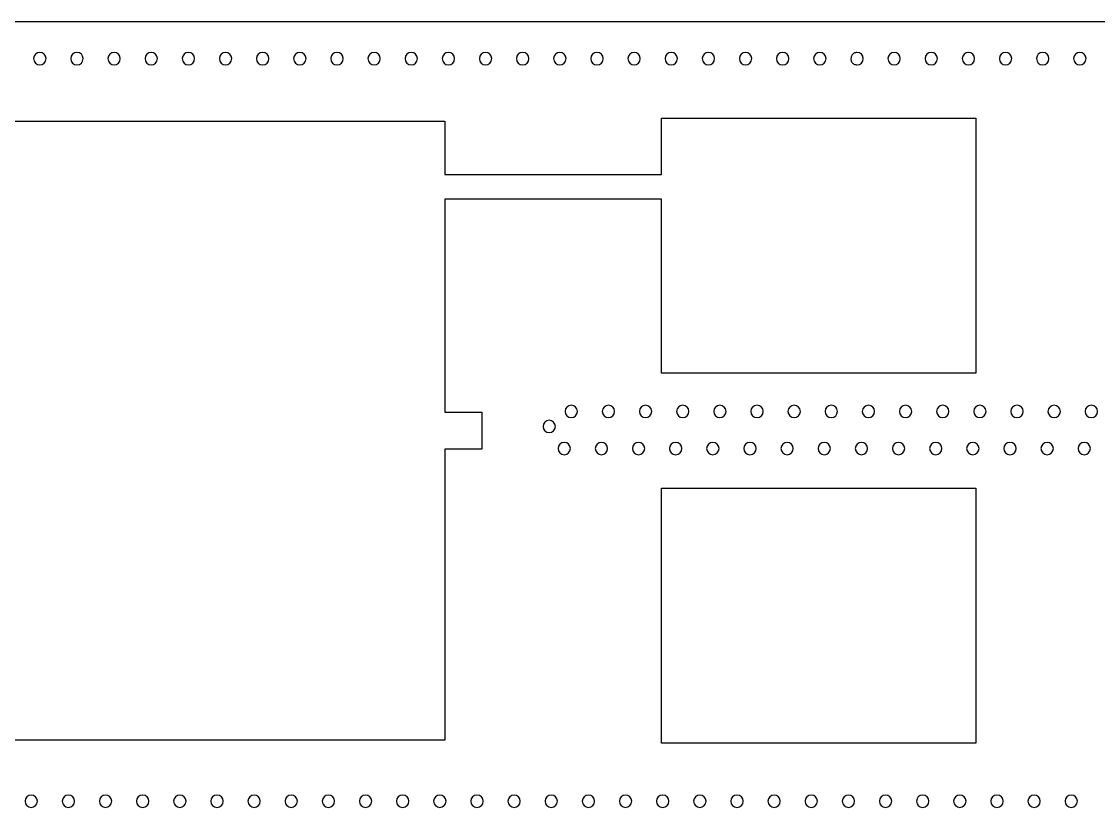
# Model space of a CAD drawing. Extents: x 112 to 502, y 72 to 270.
# Drawn here: x 204.9 to 291.9, y 206.5 to 270 of the extents above; entities that cross this region are included whole.
import ezdxf

# ---------------------------------------------------------------- set-up
doc = ezdxf.new("R2010")
doc.units = 0
doc.layers.add('braccio', color=7, linetype='CONTINUOUS')

msp = doc.modelspace()

# ---------------------------------------------------------------- linework, layer by layer
at = {"layer": 'braccio', "color": 5}
msp.add_line((112.035703, 270.033124), (502.035713, 270.033124), dxfattribs=at)
at = {"layer": 'braccio', "color": 1}
for p, q in [((206.852238, 267.032853), (206.852238, 267.032853)), ((209.852768, 267.032853), (209.852768, 267.032853)), ((212.853081, 267.032853), (212.853081, 267.032853)), ((215.853594, 267.032853), (215.853594, 267.032853)), ((218.853955, 267.032853), (218.853955, 267.032853)), ((221.854457, 267.032853), (221.854457, 267.032853)), ((224.854931, 267.032853), (224.854931, 267.032853)), ((227.855292, 267.032853), (227.855292, 267.032853)), ((230.855794, 267.032853), (230.855794, 267.032853)), ((233.856126, 267.032853), (233.856126, 267.032853)), ((236.856628, 267.032853), (236.856628, 267.032853)), ((239.856961, 267.032853), (239.856961, 267.032853)), ((242.857463, 267.032853), (242.857463, 267.032853)), ((245.857824, 267.032853), (245.857824, 267.032853)), ((248.858326, 267.032853), (248.858326, 267.032853)), ((251.858659, 267.032853), (251.858659, 267.032853)), ((254.859161, 267.032853), (254.859161, 267.032853)), ((257.859691, 267.032853), (257.859691, 267.032853)), ((260.860024, 267.032853), (260.860024, 267.032853)), ((263.8605, 267.032853), (263.8605, 267.032853)), ((266.860833, 267.032853), (266.860833, 267.032853)), ((269.861363, 267.032853), (269.861363, 267.032853)), ((275.862169, 267.032853), (275.862169, 267.032853)), ((278.8627, 267.032853), (278.8627, 267.032853)), ((281.863032, 267.032853), (281.863032, 267.032853)), ((284.863568, 267.032853), (284.863568, 267.032853)), ((287.863873, 267.032853), (287.863873, 267.032853)), ((290.864375, 267.032853), (290.864375, 267.032853)), ((249.78314, 238.528623), (249.78314, 238.528623)), ((252.78367, 238.528623), (252.78367, 238.528623)), ((255.784003, 238.528623), (255.784003, 238.528623)), ((258.784533, 238.528623), (258.784533, 238.528623)), ((261.785007, 238.528623), (261.785007, 238.528623)), ((264.785342, 238.528623), (264.785342, 238.528623)), ((267.785873, 238.528623), (267.785873, 238.528623)), ((270.786205, 238.528623), (270.786205, 238.528623)), ((273.786679, 238.528623), (273.786679, 238.528623)), ((276.787012, 238.528623), (276.787012, 238.528623)), ((279.787542, 238.528623), (279.787542, 238.528623)), ((282.78805, 238.528623), (282.78805, 238.528623)), ((285.788354, 238.528623), (285.788354, 238.528623)), ((288.788884, 238.528623), (288.788884, 238.528623)), ((291.789217, 238.528623), (291.789217, 238.528623)), ((247.999834, 237.311647), (247.999834, 237.311647)), ((249.216805, 235.528144), (249.216805, 235.528144)), ((252.217278, 235.528144), (252.217278, 235.528144)), ((255.217611, 235.528144), (255.217611, 235.528144)), ((258.218141, 235.528144), (258.218141, 235.528144)), ((261.218474, 235.528144), (261.218474, 235.528144)), ((264.218951, 235.528144), (264.218951, 235.528144)), ((267.219311, 235.528144), (267.219311, 235.528144)), ((270.219813, 235.528144), (270.219813, 235.528144)), ((273.220146, 235.528144), (273.220146, 235.528144)), ((276.220676, 235.528144), (276.220676, 235.528144)), ((279.220981, 235.528144), (279.220981, 235.528144)), ((282.221483, 235.528144), (282.221483, 235.528144)), ((285.222019, 235.528144), (285.222019, 235.528144)), ((288.222351, 235.528144), (288.222351, 235.528144)), ((291.222825, 235.528144), (291.222825, 235.528144)), ((206.160144, 207.024086), (206.160144, 207.024086)), ((209.160618, 207.024086), (209.160618, 207.024086)), ((212.160956, 207.024086), (212.160956, 207.024086)), ((215.161501, 207.024086), (215.161501, 207.024086)), ((218.161833, 207.024086), (218.161833, 207.024086)), ((221.162335, 207.024086), (221.162335, 207.024086)), ((224.16264, 207.024086), (224.16264, 207.024086)), ((227.16317, 207.024086), (227.16317, 207.024086)), ((230.163503, 207.024086), (230.163503, 207.024086)), ((233.164033, 207.024086), (233.164033, 207.024086)), ((236.164507, 207.024086), (236.164507, 207.024086)), ((239.164839, 207.024086), (239.164839, 207.024086)), ((242.16537, 207.024086), (242.16537, 207.024086)), ((245.165702, 207.024086), (245.165702, 207.024086)), ((248.166176, 207.024086), (248.166176, 207.024086)), ((251.166537, 207.024086), (251.166537, 207.024086)), ((254.167039, 207.024086), (254.167039, 207.024086)), ((257.167569, 207.024086), (257.167569, 207.024086)), ((260.167874, 207.024086), (260.167874, 207.024086)), ((263.168378, 207.024086), (263.168378, 207.024086)), ((266.168711, 207.024086), (266.168711, 207.024086)), ((269.169241, 207.024086), (269.169241, 207.024086)), ((272.169574, 207.024086), (272.169574, 207.024086)), ((275.170076, 207.024086), (275.170076, 207.024086)), ((278.170409, 207.024086), (278.170409, 207.024086)), ((281.170911, 207.024086), (281.170911, 207.024086)), ((284.171277, 207.024086), (284.171277, 207.024086)), ((287.171751, 207.024086), (287.171751, 207.024086)), ((290.172253, 207.024086), (290.172253, 207.024086))]:
    msp.add_line(p, q, dxfattribs=at)
at = {"layer": 'braccio', "color": 3}
for p, q in [((191.955984, 261.981586), (239.062844, 261.981637)), ((239.062844, 261.981637), (239.062901, 257.681205)), ((256.565307, 257.681135), (256.565335, 262.231686)), ((256.565335, 262.231686), (281.969007, 262.231756)), ((239.062901, 257.681205), (256.565307, 257.681135)), ((239.062957, 255.680885), (239.062901, 238.478345)), ((256.565335, 255.680865), (239.062957, 255.680885)), ((256.565392, 241.628865), (256.565335, 255.680865)), ((281.968979, 241.628865), (256.565392, 241.628865)), ((239.062901, 238.478345), (242.063262, 238.478351)), ((242.063262, 238.478351), (242.063205, 235.477905)), ((242.063205, 235.477905), (239.062872, 235.477835)), ((239.062872, 235.477835), (239.062901, 211.974766)), ((256.568976, 232.324594), (281.968979, 232.324594)), ((256.568976, 211.724596), (256.568976, 232.324594)), ((281.968979, 232.324594), (281.968979, 211.724596)), ((239.062901, 211.974766), (191.956049, 211.974681)), ((281.968979, 211.724596), (256.568976, 211.724596))]:
    msp.add_line(p, q, dxfattribs=at)
at = {"layer": 'braccio', "color": 1}
for points in [[(206.352352, 267.532739), (206.076127, 267.532739), (205.852113, 267.309078), (205.852113, 267.032853)], [(206.852238, 267.032853), (206.852238, 267.309078), (206.628224, 267.532739), (206.352352, 267.532739)], [(209.352882, 267.532739), (209.076304, 267.532739), (208.852643, 267.309078), (208.852643, 267.032853)], [(209.852768, 267.032853), (209.852768, 267.309078), (209.628754, 267.532739), (209.352882, 267.532739)], [(212.353195, 267.532739), (212.07697, 267.532739), (211.852956, 267.309078), (211.852956, 267.032853)], [(212.853081, 267.032853), (212.853081, 267.309078), (212.62942, 267.532739), (212.353195, 267.532739)], [(215.353694, 267.532739), (215.077116, 267.532739), (214.853455, 267.309078), (214.853455, 267.032853)], [(215.853594, 267.032853), (215.853594, 267.309078), (215.629566, 267.532739), (215.353694, 267.532739)], [(218.354055, 267.532739), (218.077844, 267.532739), (217.853816, 267.309078), (217.853816, 267.032853)], [(218.853955, 267.032853), (218.853955, 267.309078), (218.630294, 267.532739), (218.354055, 267.532739)], [(221.354557, 267.532739), (221.077979, 267.532739), (220.854318, 267.309078), (220.854318, 267.032853)], [(221.854457, 267.032853), (221.854457, 267.309078), (221.630429, 267.532739), (221.354557, 267.532739)], [(224.354692, 267.532739), (224.078481, 267.532739), (223.85482, 267.309078), (223.85482, 267.032853)], [(224.854931, 267.032853), (224.854931, 267.309078), (224.630931, 267.532739), (224.354692, 267.532739)], [(227.35542, 267.532739), (227.079181, 267.532739), (226.855181, 267.309078), (226.855181, 267.032853)], [(227.855292, 267.032853), (227.855292, 267.309078), (227.631292, 267.532739), (227.35542, 267.532739)], [(230.355922, 267.532739), (230.079344, 267.532739), (229.855683, 267.309078), (229.855683, 267.032853)], [(230.855794, 267.032853), (230.855794, 267.309078), (230.631794, 267.532739), (230.355922, 267.532739)], [(233.356254, 267.532739), (233.080015, 267.532739), (232.856016, 267.309078), (232.856016, 267.032853)], [(233.856126, 267.032853), (233.856126, 267.309078), (233.632127, 267.532739), (233.356254, 267.532739)], [(236.356756, 267.532739), (236.080179, 267.532739), (235.856518, 267.309078), (235.856518, 267.032853)], [(236.856628, 267.032853), (236.856628, 267.309078), (236.632629, 267.532739), (236.356756, 267.532739)], [(239.357089, 267.532739), (239.08085, 267.532739), (238.85685, 267.309078), (238.85685, 267.032853)], [(239.856961, 267.032853), (239.856961, 267.309078), (239.632961, 267.532739), (239.357089, 267.532739)], [(242.357591, 267.532739), (242.081013, 267.532739), (241.857324, 267.309078), (241.857324, 267.032853)], [(242.857463, 267.032853), (242.857463, 267.309078), (242.633435, 267.532739), (242.357591, 267.532739)], [(245.357952, 267.532739), (245.081713, 267.532739), (244.857713, 267.309078), (244.857713, 267.032853)], [(245.857824, 267.032853), (245.857824, 267.309078), (245.634163, 267.532739), (245.357952, 267.532739)], [(248.358454, 267.532739), (248.082215, 267.532739), (247.858215, 267.309078), (247.858215, 267.032853)], [(248.858326, 267.032853), (248.858326, 267.309078), (248.634326, 267.532739), (248.358454, 267.532739)], [(251.358787, 267.532739), (251.082548, 267.532739), (250.858548, 267.309078), (250.858548, 267.032853)], [(251.858659, 267.032853), (251.858659, 267.309078), (251.634998, 267.532739), (251.358787, 267.532739)], [(254.359289, 267.532739), (254.08305, 267.532739), (253.85905, 267.309078), (253.85905, 267.032853)], [(254.859161, 267.032853), (254.859161, 267.309078), (254.635161, 267.532739), (254.359289, 267.532739)], [(257.359452, 267.532739), (257.083241, 267.532739), (256.85958, 267.309078), (256.85958, 267.032853)], [(257.859691, 267.032853), (257.859691, 267.309078), (257.635691, 267.532739), (257.359452, 267.532739)], [(260.360152, 267.532739), (260.083912, 267.532739), (259.859913, 267.309078), (259.859913, 267.032853)], [(260.860024, 267.032853), (260.860024, 267.309078), (260.636024, 267.532739), (260.360152, 267.532739)], [(263.360628, 267.532739), (263.08405, 267.532739), (262.860389, 267.309078), (262.860389, 267.032853)], [(263.8605, 267.032853), (263.8605, 267.309078), (263.6365, 267.532739), (263.360628, 267.532739)], [(266.360961, 267.532739), (266.084722, 267.532739), (265.860722, 267.309078), (265.860722, 267.032853)], [(266.860833, 267.032853), (266.860833, 267.309078), (266.637172, 267.532739), (266.360961, 267.532739)], [(269.361463, 267.532739), (269.084885, 267.532739), (268.861224, 267.309078), (268.861224, 267.032853)], [(269.861363, 267.032853), (269.861363, 267.309078), (269.637335, 267.532739), (269.361463, 267.532739)], [(272.11756, 267.469169), (271.876627, 267.334407), (271.790521, 267.029607), (271.925282, 266.78866)], [(272.361626, 267.532739), (272.291071, 267.536606), (272.177476, 267.507), (272.117504, 267.469239)], [(272.861526, 267.032853), (272.861526, 267.309078), (272.637865, 267.532739), (272.361626, 267.532739)], [(275.362269, 267.532739), (275.085691, 267.532739), (274.86203, 267.309078), (274.86203, 267.032853)], [(275.862169, 267.032853), (275.862169, 267.309078), (275.638141, 267.532739), (275.362269, 267.532739)], [(278.362461, 267.532739), (278.08625, 267.532739), (277.862589, 267.309078), (277.862589, 267.032853)], [(278.8627, 267.032853), (278.8627, 267.309078), (278.6387, 267.532739), (278.362461, 267.532739)], [(281.36316, 267.532739), (281.086921, 267.532739), (280.862921, 267.309078), (280.862921, 267.032853)], [(281.863032, 267.032853), (281.863032, 267.309078), (281.639033, 267.532739), (281.36316, 267.532739)], [(284.363696, 267.532739), (284.087118, 267.532739), (283.863457, 267.309078), (283.863457, 267.032853)], [(284.863568, 267.032853), (284.863568, 267.309078), (284.639568, 267.532739), (284.363696, 267.532739)], [(287.364001, 267.532739), (287.087762, 267.532739), (286.863762, 267.309078), (286.863762, 267.032853)], [(287.863873, 267.032853), (287.863873, 267.309078), (287.639873, 267.532739), (287.364001, 267.532739)], [(290.364503, 267.532739), (290.087925, 267.532739), (289.864264, 267.309078), (289.864264, 267.032853)], [(290.864375, 267.032853), (290.864375, 267.309078), (290.640375, 267.532739), (290.364503, 267.532739)], [(205.852113, 267.032853), (205.852113, 266.756628), (206.076127, 266.532614), (206.352352, 266.532614)], [(206.352352, 266.532614), (206.628224, 266.532614), (206.852238, 266.756628), (206.852238, 267.032853)], [(208.852643, 267.032853), (208.852643, 266.756628), (209.076304, 266.532614), (209.352882, 266.532614)], [(209.352882, 266.532614), (209.628754, 266.532614), (209.852768, 266.756628), (209.852768, 267.032853)], [(211.852956, 267.032853), (211.852956, 266.756628), (212.07697, 266.532614), (212.353195, 266.532614)], [(212.353195, 266.532614), (212.62942, 266.532614), (212.853081, 266.756628), (212.853081, 267.032853)], [(214.853455, 267.032853), (214.853455, 266.756628), (215.077116, 266.532614), (215.353694, 266.532614)], [(215.353694, 266.532614), (215.629566, 266.532614), (215.853594, 266.756628), (215.853594, 267.032853)], [(217.853816, 267.032853), (217.853816, 266.756628), (218.077844, 266.532614), (218.354055, 266.532614)], [(218.354055, 266.532614), (218.630294, 266.532614), (218.853955, 266.756628), (218.853955, 267.032853)], [(220.854318, 267.032853), (220.854318, 266.756628), (221.077979, 266.532614), (221.354557, 266.532614)], [(221.354557, 266.532614), (221.630429, 266.532614), (221.854457, 266.756628), (221.854457, 267.032853)], [(223.85482, 267.032853), (223.85482, 266.756628), (224.078481, 266.532614), (224.354692, 266.532614)], [(224.354692, 266.532614), (224.630931, 266.532614), (224.854931, 266.756628), (224.854931, 267.032853)], [(226.855181, 267.032853), (226.855181, 266.756628), (227.079181, 266.532614), (227.35542, 266.532614)], [(227.35542, 266.532614), (227.631292, 266.532614), (227.855292, 266.756628), (227.855292, 267.032853)], [(229.855683, 267.032853), (229.855683, 266.756628), (230.079344, 266.532614), (230.355922, 266.532614)], [(230.355922, 266.532614), (230.631794, 266.532614), (230.855794, 266.756628), (230.855794, 267.032853)], [(232.856016, 267.032853), (232.856016, 266.756628), (233.080015, 266.532614), (233.356254, 266.532614)], [(233.356254, 266.532614), (233.632127, 266.532614), (233.856126, 266.756628), (233.856126, 267.032853)], [(235.856518, 267.032853), (235.856518, 266.756628), (236.080179, 266.532614), (236.356756, 266.532614)], [(236.356756, 266.532614), (236.632629, 266.532614), (236.856628, 266.756628), (236.856628, 267.032853)], [(238.85685, 267.032853), (238.85685, 266.756628), (239.08085, 266.532614), (239.357089, 266.532614)], [(239.357089, 266.532614), (239.632961, 266.532614), (239.856961, 266.756628), (239.856961, 267.032853)], [(241.857324, 267.032853), (241.857324, 266.756628), (242.081013, 266.532614), (242.357591, 266.532614)], [(242.357591, 266.532614), (242.633435, 266.532614), (242.857463, 266.756628), (242.857463, 267.032853)], [(244.857713, 267.032853), (244.857713, 266.756628), (245.081713, 266.532614), (245.357952, 266.532614)], [(245.357952, 266.532614), (245.634163, 266.532614), (245.857824, 266.756628), (245.857824, 267.032853)], [(247.858215, 267.032853), (247.858215, 266.756628), (248.082215, 266.532614), (248.358454, 266.532614)], [(248.358454, 266.532614), (248.634326, 266.532614), (248.858326, 266.756628), (248.858326, 267.032853)], [(250.858548, 267.032853), (250.858548, 266.756628), (251.082548, 266.532614), (251.358787, 266.532614)], [(251.358787, 266.532614), (251.634998, 266.532614), (251.858659, 266.756628), (251.858659, 267.032853)], [(253.85905, 267.032853), (253.85905, 266.756628), (254.08305, 266.532614), (254.359289, 266.532614)], [(254.359289, 266.532614), (254.635161, 266.532614), (254.859161, 266.756628), (254.859161, 267.032853)], [(256.85958, 267.032853), (256.85958, 266.756628), (257.083241, 266.532614), (257.359452, 266.532614)], [(257.359452, 266.532614), (257.635691, 266.532614), (257.859691, 266.756628), (257.859691, 267.032853)], [(259.859913, 267.032853), (259.859913, 266.756628), (260.083912, 266.532614), (260.360152, 266.532614)], [(260.360152, 266.532614), (260.636024, 266.532614), (260.860024, 266.756628), (260.860024, 267.032853)], [(262.860389, 267.032853), (262.860389, 266.756628), (263.08405, 266.532614), (263.360628, 266.532614)], [(263.360628, 266.532614), (263.6365, 266.532614), (263.8605, 266.756628), (263.8605, 267.032853)], [(265.860722, 267.032853), (265.860722, 266.756628), (266.084722, 266.532614), (266.360961, 266.532614)], [(266.360961, 266.532614), (266.637172, 266.532614), (266.860833, 266.756628), (266.860833, 267.032853)], [(268.861224, 267.032853), (268.861224, 266.756628), (269.084885, 266.532614), (269.361463, 266.532614)], [(269.361463, 266.532614), (269.637335, 266.532614), (269.861363, 266.756628), (269.861363, 267.032853)], [(271.925282, 266.78866), (271.959177, 266.719516), (272.048077, 266.630263), (272.11756, 266.596396)], [(272.11756, 266.59636), (272.177194, 266.558612), (272.291127, 266.528979), (272.361683, 266.532507)], [(272.361626, 266.532614), (272.637865, 266.532614), (272.861526, 266.756628), (272.861526, 267.032853)], [(274.86203, 267.032853), (274.86203, 266.756628), (275.085691, 266.532614), (275.362269, 266.532614)], [(275.362269, 266.532614), (275.638141, 266.532614), (275.862169, 266.756628), (275.862169, 267.032853)], [(277.862589, 267.032853), (277.862589, 266.756628), (278.08625, 266.532614), (278.362461, 266.532614)], [(278.362461, 266.532614), (278.6387, 266.532614), (278.8627, 266.756628), (278.8627, 267.032853)], [(280.862921, 267.032853), (280.862921, 266.756628), (281.086921, 266.532614), (281.36316, 266.532614)], [(281.36316, 266.532614), (281.639033, 266.532614), (281.863032, 266.756628), (281.863032, 267.032853)], [(283.863457, 267.032853), (283.863457, 266.756628), (284.087118, 266.532614), (284.363696, 266.532614)], [(284.363696, 266.532614), (284.639568, 266.532614), (284.863568, 266.756628), (284.863568, 267.032853)], [(286.863762, 267.032853), (286.863762, 266.756628), (287.087762, 266.532614), (287.364001, 266.532614)], [(287.364001, 266.532614), (287.639873, 266.532614), (287.863873, 266.756628), (287.863873, 267.032853)], [(289.864264, 267.032853), (289.864264, 266.756628), (290.087925, 266.532614), (290.364503, 266.532614)], [(290.364503, 266.532614), (290.640375, 266.532614), (290.864375, 266.756628), (290.864375, 267.032853)], [(249.283268, 239.028509), (249.007029, 239.028509), (248.783029, 238.804848), (248.783029, 238.528623)], [(248.783029, 238.528623), (248.783029, 238.252398), (249.007029, 238.028737), (249.283268, 238.028737)], [(249.78314, 238.528623), (249.78314, 238.804848), (249.559479, 239.028509), (249.283268, 239.028509)], [(249.283268, 238.028737), (249.559479, 238.028737), (249.78314, 238.252398), (249.78314, 238.528623)], [(252.283798, 239.028509), (252.007559, 239.028509), (251.783559, 238.804848), (251.783559, 238.528623)], [(251.783559, 238.528623), (251.783559, 238.252398), (252.007559, 238.028737), (252.283798, 238.028737)], [(252.78367, 238.528623), (252.78367, 238.804848), (252.55967, 239.028509), (252.283798, 239.028509)], [(252.283798, 238.028737), (252.55967, 238.028737), (252.78367, 238.252398), (252.78367, 238.528623)], [(255.284103, 239.028509), (255.007892, 239.028509), (254.783864, 238.804848), (254.783864, 238.528623)], [(254.783864, 238.528623), (254.783864, 238.252398), (255.007892, 238.028737), (255.284103, 238.028737)], [(255.784003, 238.528623), (255.784003, 238.804848), (255.560342, 239.028509), (255.284103, 239.028509)], [(255.284103, 238.028737), (255.560342, 238.028737), (255.784003, 238.252398), (255.784003, 238.528623)], [(258.284661, 239.028509), (258.008422, 239.028509), (257.784422, 238.804848), (257.784422, 238.528623)], [(257.784422, 238.528623), (257.784422, 238.252398), (258.008422, 238.028737), (258.284661, 238.028737)], [(258.784533, 238.528623), (258.784533, 238.804848), (258.560533, 239.028509), (258.284661, 239.028509)], [(258.284661, 238.028737), (258.560533, 238.028737), (258.784533, 238.252398), (258.784533, 238.528623)], [(261.284768, 239.028509), (261.008557, 239.028509), (260.784896, 238.804848), (260.784896, 238.528623)], [(260.784896, 238.528623), (260.784896, 238.252398), (261.008557, 238.028737), (261.284768, 238.028737)], [(261.785007, 238.528623), (261.785007, 238.804848), (261.561007, 239.028509), (261.284768, 239.028509)], [(261.284768, 238.028737), (261.561007, 238.028737), (261.785007, 238.252398), (261.785007, 238.528623)], [(264.28547, 239.028509), (264.009231, 239.028509), (263.785231, 238.804848), (263.785231, 238.528623)], [(263.785231, 238.528623), (263.785231, 238.252398), (264.009231, 238.028737), (264.28547, 238.028737)], [(264.785342, 238.528623), (264.785342, 238.804848), (264.561343, 239.028509), (264.28547, 239.028509)], [(264.28547, 238.028737), (264.561343, 238.028737), (264.785342, 238.252398), (264.785342, 238.528623)], [(267.285972, 239.028509), (267.009395, 239.028509), (266.785733, 238.804848), (266.785733, 238.528623)], [(266.785733, 238.528623), (266.785733, 238.252398), (267.009395, 238.028737), (267.285972, 238.028737)], [(267.785873, 238.528623), (267.785873, 238.804848), (267.561845, 239.028509), (267.285972, 239.028509)], [(267.285972, 238.028737), (267.561845, 238.028737), (267.785873, 238.252398), (267.785873, 238.528623)], [(270.286333, 239.028509), (270.010094, 239.028509), (269.786094, 238.804848), (269.786094, 238.528623)], [(269.786094, 238.528623), (269.786094, 238.252398), (270.010094, 238.028737), (270.286333, 238.028737)], [(270.786205, 238.528623), (270.786205, 238.804848), (270.562544, 239.028509), (270.286333, 239.028509)], [(270.286333, 238.028737), (270.562544, 238.028737), (270.786205, 238.252398), (270.786205, 238.528623)], [(273.286807, 239.028509), (273.010229, 239.028509), (272.786568, 238.804848), (272.786568, 238.528623)], [(272.786568, 238.528623), (272.786568, 238.252398), (273.010229, 238.028737), (273.286807, 238.028737)], [(273.786679, 238.528623), (273.786679, 238.804848), (273.562679, 239.028509), (273.286807, 239.028509)], [(273.286807, 238.028737), (273.562679, 238.028737), (273.786679, 238.252398), (273.786679, 238.528623)], [(276.28714, 239.028509), (276.010901, 239.028509), (275.786901, 238.804848), (275.786901, 238.528623)], [(275.786901, 238.528623), (275.786901, 238.252398), (276.010901, 238.028737), (276.28714, 238.028737)], [(276.787012, 238.528623), (276.787012, 238.804848), (276.563351, 239.028509), (276.28714, 239.028509)], [(276.28714, 238.028737), (276.563351, 238.028737), (276.787012, 238.252398), (276.787012, 238.528623)], [(279.28767, 239.028509), (279.011092, 239.028509), (278.787431, 238.804848), (278.787431, 238.528623)], [(278.787431, 238.528623), (278.787431, 238.252398), (279.011092, 238.028737), (279.28767, 238.028737)], [(279.787542, 238.528623), (279.787542, 238.804848), (279.563542, 239.028509), (279.28767, 239.028509)], [(279.28767, 238.028737), (279.563542, 238.028737), (279.787542, 238.252398), (279.787542, 238.528623)], [(282.287811, 239.028509), (282.011594, 239.028509), (281.787933, 238.804848), (281.787933, 238.528623)], [(281.787933, 238.528623), (281.787933, 238.252398), (282.011594, 238.028737), (282.287811, 238.028737)], [(282.78805, 238.528623), (282.78805, 238.804848), (282.56405, 239.028509), (282.287811, 239.028509)], [(282.287811, 238.028737), (282.56405, 238.028737), (282.78805, 238.252398), (282.78805, 238.528623)], [(285.288482, 239.028509), (285.012243, 239.028509), (284.788243, 238.804848), (284.788243, 238.528623)], [(284.788243, 238.528623), (284.788243, 238.252398), (285.012243, 238.028737), (285.288482, 238.028737)], [(285.788354, 238.528623), (285.788354, 238.804848), (285.564354, 239.028509), (285.288482, 239.028509)], [(285.288482, 238.028737), (285.564354, 238.028737), (285.788354, 238.252398), (285.788354, 238.528623)], [(288.288984, 239.028509), (288.012406, 239.028509), (287.788745, 238.804848), (287.788745, 238.528623)], [(287.788745, 238.528623), (287.788745, 238.252398), (288.012406, 238.028737), (288.288984, 238.028737)], [(288.788884, 238.528623), (288.788884, 238.804848), (288.564856, 239.028509), (288.288984, 239.028509)], [(288.288984, 238.028737), (288.564856, 238.028737), (288.788884, 238.252398), (288.788884, 238.528623)], [(291.289345, 239.028509), (291.013106, 239.028509), (290.789106, 238.804848), (290.789106, 238.528623)], [(290.789106, 238.528623), (290.789106, 238.252398), (291.013106, 238.028737), (291.289345, 238.028737)], [(291.789217, 238.528623), (291.789217, 238.804848), (291.565217, 239.028509), (291.289345, 239.028509)], [(291.289345, 238.028737), (291.565217, 238.028737), (291.789217, 238.252398), (291.789217, 238.528623)], [(247.499962, 237.811533), (247.223723, 237.811533), (246.999695, 237.587872), (246.999695, 237.311647)], [(247.999834, 237.311647), (247.999834, 237.587872), (247.775806, 237.811533), (247.499962, 237.811533)], [(246.999695, 237.311647), (246.999695, 237.035422), (247.223723, 236.811761), (247.499962, 236.811761)], [(247.499962, 236.811761), (247.775806, 236.811761), (247.999834, 237.035422), (247.999834, 237.311647)], [(248.716933, 236.028383), (248.440355, 236.028383), (248.216694, 235.804369), (248.216694, 235.528144)], [(249.216805, 235.528144), (249.216805, 235.804369), (248.992805, 236.028383), (248.716933, 236.028383)], [(251.71704, 236.028383), (251.440829, 236.028383), (251.217168, 235.804369), (251.217168, 235.528144)], [(252.217278, 235.528144), (252.217278, 235.804369), (251.993279, 236.028383), (251.71704, 236.028383)], [(254.717739, 236.028383), (254.4415, 236.028383), (254.2175, 235.804369), (254.2175, 235.528144)], [(255.217611, 235.528144), (255.217611, 235.804369), (254.993611, 236.028383), (254.717739, 236.028383)], [(257.718269, 236.028383), (257.441663, 236.028383), (257.218002, 235.804369), (257.218002, 235.528144)], [(258.218141, 235.528144), (258.218141, 235.804369), (257.994113, 236.028383), (257.718269, 236.028383)], [(260.718602, 236.028383), (260.442363, 236.028383), (260.218363, 235.804369), (260.218363, 235.528144)], [(261.218474, 235.528144), (261.218474, 235.804369), (260.994474, 236.028383), (260.718602, 236.028383)], [(263.719079, 236.028383), (263.442473, 236.028383), (263.218811, 235.804369), (263.218811, 235.528144)], [(264.218951, 235.528144), (264.218951, 235.804369), (263.994923, 236.028383), (263.719079, 236.028383)], [(266.719439, 236.028383), (266.4432, 236.028383), (266.219201, 235.804369), (266.219201, 235.528144)], [(267.219311, 235.528144), (267.219311, 235.804369), (266.995312, 236.028383), (266.719439, 236.028383)], [(269.719941, 236.028383), (269.443364, 236.028383), (269.219703, 235.804369), (269.219703, 235.528144)], [(270.219813, 235.528144), (270.219813, 235.804369), (269.995814, 236.028383), (269.719941, 236.028383)], [(272.720274, 236.028383), (272.444035, 236.028383), (272.220007, 235.804369), (272.220007, 235.528144)], [(273.220146, 235.528144), (273.220146, 235.804369), (272.996485, 236.028383), (272.720274, 236.028383)], [(275.720804, 236.028383), (275.444565, 236.028383), (275.220565, 235.804369), (275.220565, 235.528144)], [(276.220676, 235.528144), (276.220676, 235.804369), (275.996677, 236.028383), (275.720804, 236.028383)], [(278.721081, 236.028383), (278.44487, 236.028383), (278.220842, 235.804369), (278.220842, 235.528144)], [(279.220981, 235.528144), (279.220981, 235.804369), (278.99732, 236.028383), (278.721081, 236.028383)], [(281.721611, 236.028383), (281.445372, 236.028383), (281.221372, 235.804369), (281.221372, 235.528144)], [(282.221483, 235.528144), (282.221483, 235.804369), (281.997483, 236.028383), (281.721611, 236.028383)], [(284.72178, 236.028383), (284.445541, 236.028383), (284.22188, 235.804369), (284.22188, 235.528144)], [(285.222019, 235.528144), (285.222019, 235.804369), (284.997991, 236.028383), (284.72178, 236.028383)], [(287.722479, 236.028383), (287.44624, 236.028383), (287.22224, 235.804369), (287.22224, 235.528144)], [(288.222351, 235.528144), (288.222351, 235.804369), (287.998352, 236.028383), (287.722479, 236.028383)], [(290.722953, 236.028383), (290.446347, 236.028383), (290.222686, 235.804369), (290.222686, 235.528144)], [(291.222825, 235.528144), (291.222825, 235.804369), (290.998797, 236.028383), (290.722953, 236.028383)], [(248.216694, 235.528144), (248.216694, 235.252271), (248.440355, 235.028258), (248.716933, 235.028258)], [(248.716933, 235.028258), (248.992805, 235.028258), (249.216805, 235.252271), (249.216805, 235.528144)], [(251.217168, 235.528144), (251.217168, 235.252271), (251.440829, 235.028258), (251.71704, 235.028258)], [(251.71704, 235.028258), (251.993279, 235.028258), (252.217278, 235.252271), (252.217278, 235.528144)], [(254.2175, 235.528144), (254.2175, 235.252271), (254.4415, 235.028258), (254.717739, 235.028258)], [(254.717739, 235.028258), (254.993611, 235.028258), (255.217611, 235.252271), (255.217611, 235.528144)], [(257.218002, 235.528144), (257.218002, 235.252271), (257.441663, 235.028258), (257.718269, 235.028258)], [(257.718269, 235.028258), (257.994113, 235.028258), (258.218141, 235.252271), (258.218141, 235.528144)], [(260.218363, 235.528144), (260.218363, 235.252271), (260.442363, 235.028258), (260.718602, 235.028258)], [(260.718602, 235.028258), (260.994474, 235.028258), (261.218474, 235.252271), (261.218474, 235.528144)], [(263.218811, 235.528144), (263.218811, 235.252271), (263.442473, 235.028258), (263.719079, 235.028258)], [(263.719079, 235.028258), (263.994923, 235.028258), (264.218951, 235.252271), (264.218951, 235.528144)], [(266.219201, 235.528144), (266.219201, 235.252271), (266.4432, 235.028258), (266.719439, 235.028258)], [(266.719439, 235.028258), (266.995312, 235.028258), (267.219311, 235.252271), (267.219311, 235.528144)], [(269.219703, 235.528144), (269.219703, 235.252271), (269.443364, 235.028258), (269.719941, 235.028258)], [(269.719941, 235.028258), (269.995814, 235.028258), (270.219813, 235.252271), (270.219813, 235.528144)], [(272.220007, 235.528144), (272.220007, 235.252271), (272.444035, 235.028258), (272.720274, 235.028258)], [(272.720274, 235.028258), (272.996485, 235.028258), (273.220146, 235.252271), (273.220146, 235.528144)], [(275.220565, 235.528144), (275.220565, 235.252271), (275.444565, 235.028258), (275.720804, 235.028258)], [(275.720804, 235.028258), (275.996677, 235.028258), (276.220676, 235.252271), (276.220676, 235.528144)], [(278.220842, 235.528144), (278.220842, 235.252271), (278.44487, 235.028258), (278.721081, 235.028258)], [(278.721081, 235.028258), (278.99732, 235.028258), (279.220981, 235.252271), (279.220981, 235.528144)], [(281.221372, 235.528144), (281.221372, 235.252271), (281.445372, 235.028258), (281.721611, 235.028258)], [(281.721611, 235.028258), (281.997483, 235.028258), (282.221483, 235.252271), (282.221483, 235.528144)], [(284.22188, 235.528144), (284.22188, 235.252271), (284.445541, 235.028258), (284.72178, 235.028258)], [(284.72178, 235.028258), (284.997991, 235.028258), (285.222019, 235.252271), (285.222019, 235.528144)], [(287.22224, 235.528144), (287.22224, 235.252271), (287.44624, 235.028258), (287.722479, 235.028258)], [(287.722479, 235.028258), (287.998352, 235.028258), (288.222351, 235.252271), (288.222351, 235.528144)], [(290.222686, 235.528144), (290.222686, 235.252271), (290.446347, 235.028258), (290.722953, 235.028258)], [(290.722953, 235.028258), (290.998797, 235.028258), (291.222825, 235.252271), (291.222825, 235.528144)], [(205.660258, 207.524325), (205.384033, 207.524325), (205.160019, 207.300311), (205.160019, 207.024086)], [(206.160144, 207.024086), (206.160144, 207.300311), (205.93613, 207.524325), (205.660258, 207.524325)], [(208.660732, 207.524325), (208.384154, 207.524325), (208.160493, 207.300311), (208.160493, 207.024086)], [(209.160618, 207.024086), (209.160618, 207.300311), (208.936604, 207.524325), (208.660732, 207.524325)], [(211.661065, 207.524325), (211.38484, 207.524325), (211.160826, 207.300311), (211.160826, 207.024086)], [(212.160956, 207.024086), (212.160956, 207.300311), (211.936937, 207.524325), (211.661065, 207.524325)], [(214.661629, 207.524325), (214.385023, 207.524325), (214.161362, 207.300311), (214.161362, 207.024086)], [(215.161501, 207.024086), (215.161501, 207.300311), (214.937473, 207.524325), (214.661629, 207.524325)], [(217.661933, 207.524325), (217.385722, 207.524325), (217.161694, 207.300311), (217.161694, 207.024086)], [(218.161833, 207.024086), (218.161833, 207.300311), (217.937805, 207.524325), (217.661933, 207.524325)], [(220.662463, 207.524325), (220.385886, 207.524325), (220.162224, 207.300311), (220.162224, 207.024086)], [(221.162335, 207.024086), (221.162335, 207.300311), (220.938336, 207.524325), (220.662463, 207.524325)], [(223.662768, 207.524325), (223.386529, 207.524325), (223.162529, 207.300311), (223.162529, 207.024086)], [(224.16264, 207.024086), (224.16264, 207.300311), (223.938979, 207.524325), (223.662768, 207.524325)], [(226.663298, 207.524325), (226.387059, 207.524325), (226.163059, 207.300311), (226.163059, 207.024086)], [(227.16317, 207.024086), (227.16317, 207.300311), (226.93917, 207.524325), (226.663298, 207.524325)], [(229.663631, 207.524325), (229.387392, 207.524325), (229.163392, 207.300311), (229.163392, 207.024086)], [(230.163503, 207.024086), (230.163503, 207.300311), (229.939842, 207.524325), (229.663631, 207.524325)], [(232.664161, 207.524325), (232.387922, 207.524325), (232.163894, 207.300311), (232.163894, 207.024086)], [(233.164033, 207.024086), (233.164033, 207.300311), (232.940005, 207.524325), (232.664161, 207.524325)], [(235.664268, 207.524325), (235.388057, 207.524325), (235.164396, 207.300311), (235.164396, 207.024086)], [(236.164507, 207.024086), (236.164507, 207.300311), (235.940507, 207.524325), (235.664268, 207.524325)], [(238.664939, 207.524325), (238.388728, 207.524325), (238.1647, 207.300311), (238.1647, 207.024086)], [(239.164839, 207.024086), (239.164839, 207.300311), (238.940811, 207.524325), (238.664939, 207.524325)], [(241.665498, 207.524325), (241.38892, 207.524325), (241.165259, 207.300311), (241.165259, 207.024086)], [(242.16537, 207.024086), (242.16537, 207.300311), (241.94137, 207.524325), (241.665498, 207.524325)], [(244.66583, 207.524325), (244.389591, 207.524325), (244.165591, 207.300311), (244.165591, 207.024086)], [(245.165702, 207.024086), (245.165702, 207.300311), (244.942041, 207.524325), (244.66583, 207.524325)], [(247.666304, 207.524325), (247.389726, 207.524325), (247.166065, 207.300311), (247.166065, 207.024086)], [(248.166176, 207.024086), (248.166176, 207.300311), (247.942176, 207.524325), (247.666304, 207.524325)], [(250.666665, 207.524325), (250.390426, 207.524325), (250.166426, 207.300311), (250.166426, 207.024086)], [(251.166537, 207.024086), (251.166537, 207.300311), (250.942876, 207.524325), (250.666665, 207.524325)], [(253.667167, 207.524325), (253.390589, 207.524325), (253.166928, 207.300311), (253.166928, 207.024086)], [(254.167039, 207.024086), (254.167039, 207.300311), (253.943039, 207.524325), (253.667167, 207.524325)], [(256.66733, 207.524325), (256.391119, 207.524325), (256.167458, 207.300311), (256.167458, 207.024086)], [(257.167569, 207.024086), (257.167569, 207.300311), (256.943569, 207.524325), (256.66733, 207.524325)], [(259.668002, 207.524325), (259.391762, 207.524325), (259.167734, 207.300311), (259.167734, 207.024086)], [(260.167874, 207.024086), (260.167874, 207.300311), (259.943846, 207.524325), (259.668002, 207.524325)], [(262.668504, 207.524325), (262.391926, 207.524325), (262.168265, 207.300311), (262.168265, 207.024086)], [(263.168378, 207.024086), (263.168378, 207.300311), (262.944379, 207.524325), (262.668504, 207.524325)], [(265.668811, 207.524325), (265.3926, 207.524325), (265.168572, 207.300311), (265.168572, 207.024086)], [(266.168711, 207.024086), (266.168711, 207.300311), (265.944683, 207.524325), (265.668811, 207.524325)], [(268.669369, 207.524325), (268.392791, 207.524325), (268.16913, 207.300311), (268.16913, 207.024086)], [(269.169241, 207.024086), (269.169241, 207.300311), (268.945241, 207.524325), (268.669369, 207.524325)], [(271.669702, 207.524325), (271.393463, 207.524325), (271.169463, 207.300311), (271.169463, 207.024086)], [(272.169574, 207.024086), (272.169574, 207.300311), (271.945574, 207.524325), (271.669702, 207.524325)], [(274.670204, 207.524325), (274.393626, 207.524325), (274.169965, 207.300311), (274.169965, 207.024086)], [(275.170076, 207.024086), (275.170076, 207.300311), (274.946076, 207.524325), (274.670204, 207.524325)], [(277.670537, 207.524325), (277.394297, 207.524325), (277.170298, 207.300311), (277.170298, 207.024086)], [(278.170409, 207.024086), (278.170409, 207.300311), (277.946747, 207.524325), (277.670537, 207.524325)], [(280.671039, 207.524325), (280.394799, 207.524325), (280.1708, 207.300311), (280.1708, 207.024086)], [(281.170911, 207.024086), (281.170911, 207.300311), (280.946911, 207.524325), (280.671039, 207.524325)], [(283.671405, 207.524325), (283.395166, 207.524325), (283.171166, 207.300311), (283.171166, 207.024086)], [(284.171277, 207.024086), (284.171277, 207.300311), (283.947616, 207.524325), (283.671405, 207.524325)], [(286.671851, 207.524325), (286.39564, 207.524325), (286.171612, 207.300311), (286.171612, 207.024086)], [(287.171751, 207.024086), (287.171751, 207.300311), (286.947723, 207.524325), (286.671851, 207.524325)], [(289.672014, 207.524325), (289.395803, 207.524325), (289.172142, 207.300311), (289.172142, 207.024086)], [(290.172253, 207.024086), (290.172253, 207.300311), (289.948253, 207.524325), (289.672014, 207.524325)], [(205.160019, 207.024086), (205.160019, 206.748214), (205.384033, 206.5242), (205.660258, 206.5242)], [(205.660258, 206.5242), (205.93613, 206.5242), (206.160144, 206.748214), (206.160144, 207.024086)], [(208.160493, 207.024086), (208.160493, 206.748214), (208.384154, 206.5242), (208.660732, 206.5242)], [(208.660732, 206.5242), (208.936604, 206.5242), (209.160618, 206.748214), (209.160618, 207.024086)], [(211.160826, 207.024086), (211.160826, 206.748214), (211.38484, 206.5242), (211.661065, 206.5242)], [(211.661065, 206.5242), (211.936937, 206.5242), (212.160956, 206.748214), (212.160956, 207.024086)], [(214.161362, 207.024086), (214.161362, 206.748214), (214.385023, 206.5242), (214.661629, 206.5242)], [(214.661629, 206.5242), (214.937473, 206.5242), (215.161501, 206.748214), (215.161501, 207.024086)], [(217.161694, 207.024086), (217.161694, 206.748214), (217.385722, 206.5242), (217.661933, 206.5242)], [(217.661933, 206.5242), (217.937805, 206.5242), (218.161833, 206.748214), (218.161833, 207.024086)], [(220.162224, 207.024086), (220.162224, 206.748214), (220.385886, 206.5242), (220.662463, 206.5242)], [(220.662463, 206.5242), (220.938336, 206.5242), (221.162335, 206.748214), (221.162335, 207.024086)], [(223.162529, 207.024086), (223.162529, 206.748214), (223.386529, 206.5242), (223.662768, 206.5242)], [(223.662768, 206.5242), (223.938979, 206.5242), (224.16264, 206.748214), (224.16264, 207.024086)], [(226.163059, 207.024086), (226.163059, 206.748214), (226.387059, 206.5242), (226.663298, 206.5242)], [(226.663298, 206.5242), (226.93917, 206.5242), (227.16317, 206.748214), (227.16317, 207.024086)], [(229.163392, 207.024086), (229.163392, 206.748214), (229.387392, 206.5242), (229.663631, 206.5242)], [(229.663631, 206.5242), (229.939842, 206.5242), (230.163503, 206.748214), (230.163503, 207.024086)], [(232.163894, 207.024086), (232.163894, 206.748214), (232.387922, 206.5242), (232.664161, 206.5242)], [(232.664161, 206.5242), (232.940005, 206.5242), (233.164033, 206.748214), (233.164033, 207.024086)], [(235.164396, 207.024086), (235.164396, 206.748214), (235.388057, 206.5242), (235.664268, 206.5242)], [(235.664268, 206.5242), (235.940507, 206.5242), (236.164507, 206.748214), (236.164507, 207.024086)], [(238.1647, 207.024086), (238.1647, 206.748214), (238.388728, 206.5242), (238.664939, 206.5242)], [(238.664939, 206.5242), (238.940811, 206.5242), (239.164839, 206.748214), (239.164839, 207.024086)], [(241.165259, 207.024086), (241.165259, 206.748214), (241.38892, 206.5242), (241.665498, 206.5242)], [(241.665498, 206.5242), (241.94137, 206.5242), (242.16537, 206.748214), (242.16537, 207.024086)], [(244.165591, 207.024086), (244.165591, 206.748214), (244.389591, 206.5242), (244.66583, 206.5242)], [(244.66583, 206.5242), (244.942041, 206.5242), (245.165702, 206.748214), (245.165702, 207.024086)], [(247.166065, 207.024086), (247.166065, 206.748214), (247.389726, 206.5242), (247.666304, 206.5242)], [(247.666304, 206.5242), (247.942176, 206.5242), (248.166176, 206.748214), (248.166176, 207.024086)], [(250.166426, 207.024086), (250.166426, 206.748214), (250.390426, 206.5242), (250.666665, 206.5242)], [(250.666665, 206.5242), (250.942876, 206.5242), (251.166537, 206.748214), (251.166537, 207.024086)], [(253.166928, 207.024086), (253.166928, 206.748214), (253.390589, 206.5242), (253.667167, 206.5242)], [(253.667167, 206.5242), (253.943039, 206.5242), (254.167039, 206.748214), (254.167039, 207.024086)], [(256.167458, 207.024086), (256.167458, 206.748214), (256.391119, 206.5242), (256.66733, 206.5242)], [(256.66733, 206.5242), (256.943569, 206.5242), (257.167569, 206.748214), (257.167569, 207.024086)], [(259.167734, 207.024086), (259.167734, 206.748214), (259.391762, 206.5242), (259.668002, 206.5242)], [(259.668002, 206.5242), (259.943846, 206.5242), (260.167874, 206.748214), (260.167874, 207.024086)], [(262.168265, 207.024086), (262.168265, 206.748214), (262.391926, 206.5242), (262.668504, 206.5242)], [(262.668504, 206.5242), (262.944379, 206.5242), (263.168378, 206.748214), (263.168378, 207.024086)], [(265.168572, 207.024086), (265.168572, 206.748214), (265.3926, 206.5242), (265.668811, 206.5242)], [(265.668811, 206.5242), (265.944683, 206.5242), (266.168711, 206.748214), (266.168711, 207.024086)], [(268.16913, 207.024086), (268.16913, 206.748214), (268.392791, 206.5242), (268.669369, 206.5242)], [(268.669369, 206.5242), (268.945241, 206.5242), (269.169241, 206.748214), (269.169241, 207.024086)], [(271.169463, 207.024086), (271.169463, 206.748214), (271.393463, 206.5242), (271.669702, 206.5242)], [(271.669702, 206.5242), (271.945574, 206.5242), (272.169574, 206.748214), (272.169574, 207.024086)], [(274.169965, 207.024086), (274.169965, 206.748214), (274.393626, 206.5242), (274.670204, 206.5242)], [(274.670204, 206.5242), (274.946076, 206.5242), (275.170076, 206.748214), (275.170076, 207.024086)], [(277.170298, 207.024086), (277.170298, 206.748214), (277.394297, 206.5242), (277.670537, 206.5242)], [(277.670537, 206.5242), (277.946747, 206.5242), (278.170409, 206.748214), (278.170409, 207.024086)], [(280.1708, 207.024086), (280.1708, 206.748214), (280.394799, 206.5242), (280.671039, 206.5242)], [(280.671039, 206.5242), (280.946911, 206.5242), (281.170911, 206.748214), (281.170911, 207.024086)], [(283.171166, 207.024086), (283.171166, 206.748214), (283.395166, 206.5242), (283.671405, 206.5242)], [(283.671405, 206.5242), (283.947616, 206.5242), (284.171277, 206.748214), (284.171277, 207.024086)], [(286.171612, 207.024086), (286.171612, 206.748214), (286.39564, 206.5242), (286.671851, 206.5242)], [(286.671851, 206.5242), (286.947723, 206.5242), (287.171751, 206.748214), (287.171751, 207.024086)], [(289.172142, 207.024086), (289.172142, 206.748214), (289.395803, 206.5242), (289.672014, 206.5242)], [(289.672014, 206.5242), (289.948253, 206.5242), (290.172253, 206.748214), (290.172253, 207.024086)]]:
    msp.add_open_spline(points, degree=3, dxfattribs=at)
at = {"layer": 'braccio', "color": 3}
msp.add_open_spline([(281.969007, 262.231756), (281.96895, 255.364169), (281.968979, 248.496588), (281.968979, 241.629004)], degree=3, dxfattribs=at)

doc.saveas('drawing.dxf')
